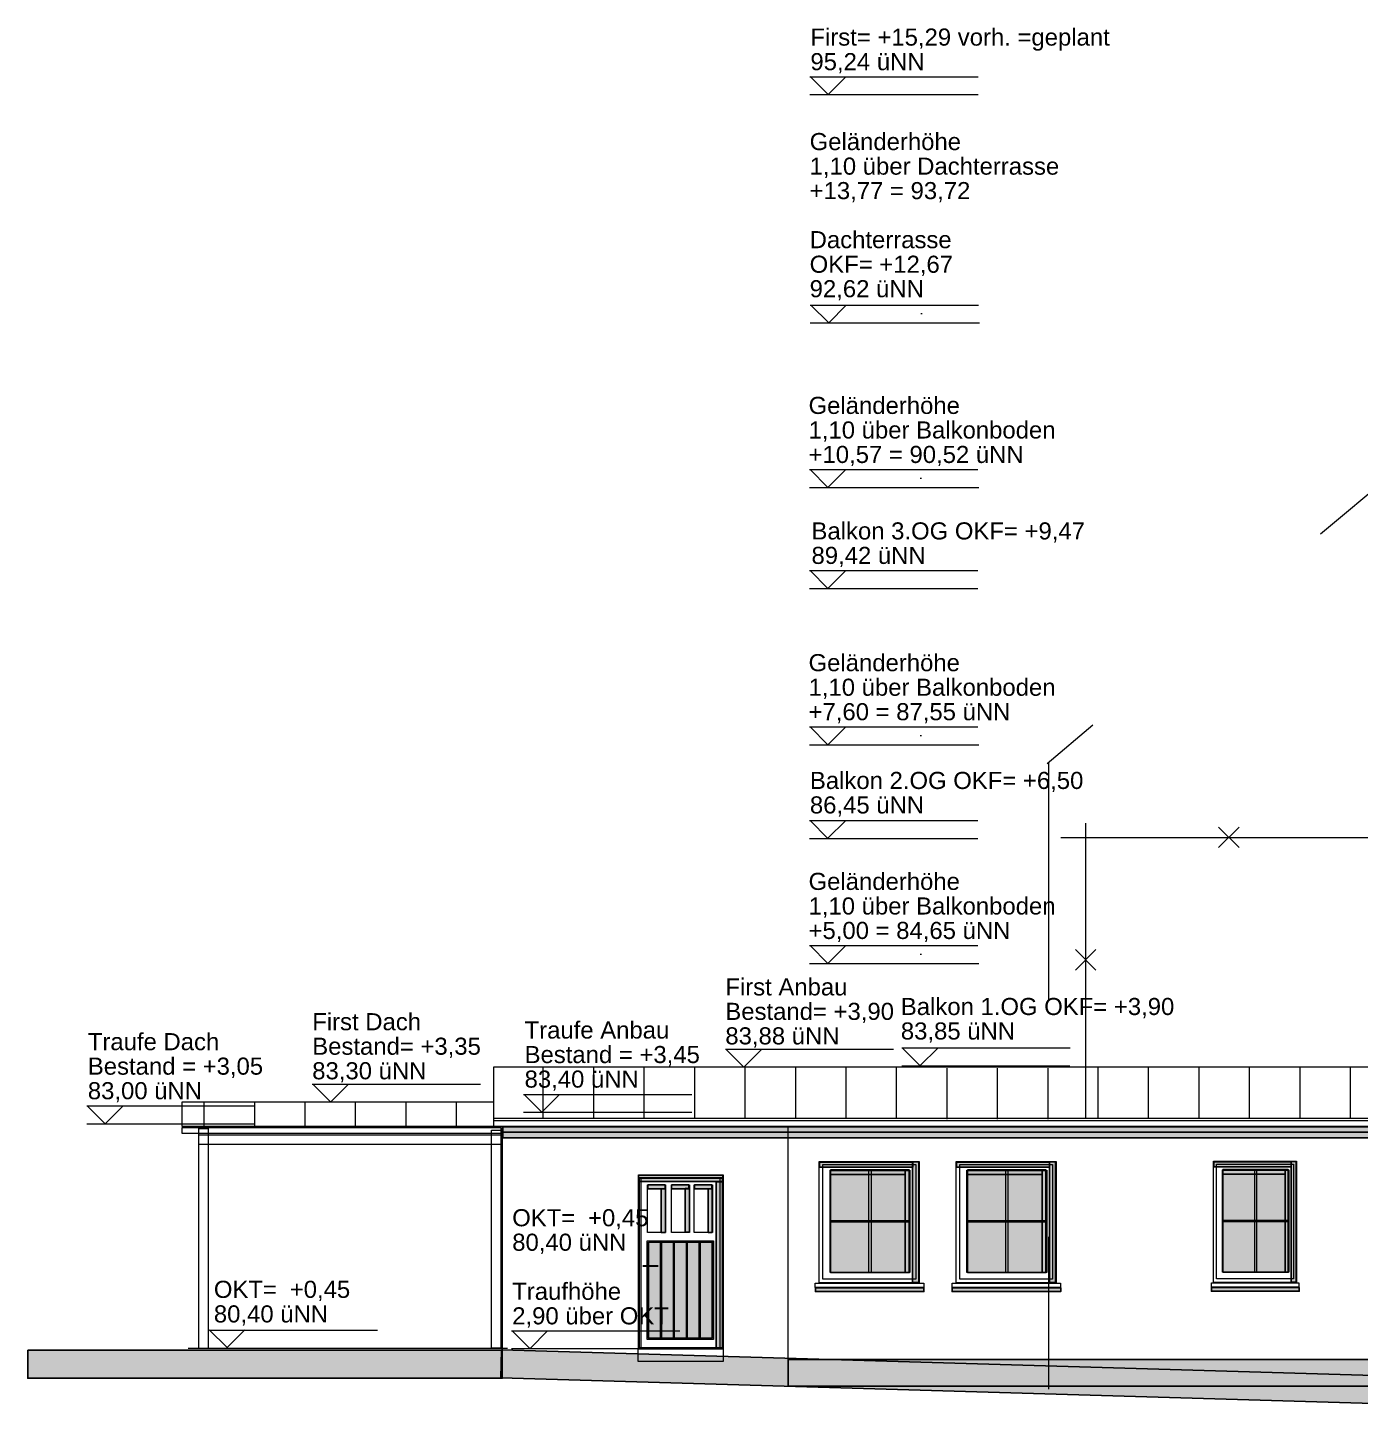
# Model space of a CAD drawing. Header units: millimetres. Extents: x 8 to 41779, y 4087 to 28530.
# Drawn here: x 8 to 15847, y 8312 to 24748 of the extents above; entities that cross this region are included whole.
import ezdxf

# ---------------------------------------------------------------- set-up
doc = ezdxf.new("R2010")
doc.units = ezdxf.units.MM
doc.header["$LTSCALE"] = 50
doc.linetypes.add('PDF_56-4_56-4_0-0_0-0', pattern=[112.8, 56.4, -56.4, 0, 0])
doc.linetypes.add('PDF_70-6_70-6_0-0_0-0', pattern=[141.2, 70.6, -70.6, 0, 0])
for name, color, linetype in [('00_Wand_Bestand', 7, 'Continuous'), ('01_Daemmung_neu', 9, 'Continuous'), ('02_Grundstuecksgrenze', 8, 'Continuous'), ('05_Linien_stark', 7, 'Continuous'), ('06_Linien_fein', 3, 'Continuous'), ('10_Text', 7, 'Continuous')]:
    doc.layers.add(name, color=color, linetype=linetype)
doc.styles.add('PLAN', font='arial.ttf')

msp = doc.modelspace()

# ---------------------------------------------------------------- hatches: boundary and pattern name
at = {"layer": '00_Wand_Bestand', "transparency": 33554572}
msp.add_hatch(color=7, dxfattribs=at).paths.add_polyline_path([(9370, 9768), (10661, 9768), (10661, 9723), (9370, 9723)])
msp.add_hatch(color=7, dxfattribs=at).paths.add_polyline_path([(9370, 9768), (10661, 9768), (10661, 9723), (9370, 9723)])
at = {"layer": '01_Daemmung_neu'}
msp.add_hatch(color=7, dxfattribs=at).paths.add_polyline_path([(9045, 8915), (18721, 8915), (18721, 8599), (9045, 8599)])
at = {"layer": '02_Grundstuecksgrenze', "transparency": 33554541}
msp.add_hatch(color=7, dxfattribs=at).paths.add_polyline_path([(5655, 11683), (18711, 11683), (18711, 11617), (5655, 11617)])
at = {"layer": '02_Grundstuecksgrenze'}
for points in [[(5657, 11685), (18713, 11685), (18713, 11551), (5657, 11551)], [(7268, 11106), (8271, 11106), (8271, 11031), (7268, 11031)], [(8192, 11030), (8272, 11030), (8272, 9049), (8192, 9049)], [(7377, 10992), (7583, 10992), (7583, 10947), (7377, 10947)], [(7539, 10947), (7588, 10947), (7588, 10428), (7539, 10428)], [(7662, 10992), (7868, 10992), (7868, 10947), (7662, 10947)], [(7824, 10948), (7873, 10948), (7873, 10429), (7824, 10429)], [(7934, 10991), (8140, 10991), (8140, 10946), (7934, 10946)], [(8096, 10947), (8145, 10947), (8145, 10428), (8096, 10428)], [(7386, 10312), (7530, 10312), (7530, 9171), (7386, 9171)], [(7541, 10312), (7685, 10312), (7685, 9170), (7541, 9170)], [(7693, 10312), (7837, 10312), (7837, 9170), (7693, 9170)], [(7846, 10312), (7990, 10312), (7990, 9170), (7846, 9170)], [(8000, 10313), (8144, 10313), (8144, 9171), (8000, 9171)], [(8, 9027), (5648, 9027), (5648, 8694), (8, 8694)], [(5641, 9030), (18842, 8645), (18833, 8312), (5631, 8697)]]:
    msp.add_hatch(color=7, dxfattribs=at).paths.add_polyline_path(points)
at = {"layer": '02_Grundstuecksgrenze', "transparency": 33554572}
for points in [[(9421, 11264), (10527, 11264), (10527, 11201), (9421, 11201)], [(9421, 11264), (10527, 11264), (10527, 11201), (9421, 11201)], [(10526, 11265), (10598, 11265), (10598, 9831), (10526, 9831)], [(10526, 11265), (10598, 11265), (10598, 9831), (10526, 9831)], [(11047, 11264), (12153, 11264), (12153, 11201), (11047, 11201)], [(12152, 11265), (12224, 11265), (12224, 9831), (12152, 9831)], [(14106, 11268), (15025, 11268), (15025, 11205), (14106, 11205)], [(15025, 11269), (15085, 11269), (15085, 9834), (15025, 9834)], [(9550, 11163), (10439, 11163), (10439, 11117), (9550, 11117)], [(9550, 11163), (10439, 11163), (10439, 11117), (9550, 11117)], [(10439, 11162), (10486, 11162), (10486, 9950), (10439, 9950)], [(10439, 11162), (10486, 11162), (10486, 9950), (10439, 9950)], [(11176, 11163), (12065, 11163), (12065, 11117), (11176, 11117)], [(12065, 11162), (12112, 11162), (12112, 9950), (12065, 9950)], [(14211, 11167), (14952, 11167), (14952, 11121), (14211, 11121)], [(14952, 11166), (14991, 11166), (14991, 9954), (14952, 9954)], [(10995, 9768), (12287, 9768), (12287, 9723), (10995, 9723)], [(14077, 9772), (15121, 9772), (15121, 9727), (14077, 9727)]]:
    msp.add_hatch(color=7, dxfattribs=at).paths.add_polyline_path(points)
at = {"layer": '02_Grundstuecksgrenze', "transparency": 33554590}
for points in [[(9551, 11169), (10485, 11169), (10485, 9952), (9551, 9952)], [(11177, 11169), (12111, 11169), (12111, 9952), (11177, 9952)], [(14212, 11173), (14990, 11173), (14990, 9956), (14212, 9956)]]:
    msp.add_hatch(color=7, dxfattribs=at).paths.add_polyline_path(points)

# ---------------------------------------------------------------- linework, layer by layer
at = {"layer": '00_Wand_Bestand'}
msp.add_lwpolyline([(9370, 9768), (10661, 9768), (10661, 9723), (9370, 9723)], close=True, dxfattribs=at)
msp.add_lwpolyline([(9370, 9768), (10661, 9768), (10661, 9723), (9370, 9723)], close=True, dxfattribs=at)
at = {"layer": '01_Daemmung_neu'}
msp.add_lwpolyline([(9045, 8915), (18721, 8915), (18721, 8599), (9045, 8599)], close=True, dxfattribs=at)
at = {"layer": '02_Grundstuecksgrenze'}
for points in [[(5655, 11683), (18711, 11683), (18711, 11617), (5655, 11617)], [(5657, 11685), (18713, 11685), (18713, 11551), (5657, 11551)], [(9421, 11264), (10527, 11264), (10527, 11201), (9421, 11201)], [(9421, 11264), (10527, 11264), (10527, 11201), (9421, 11201)], [(10526, 11265), (10598, 11265), (10598, 9831), (10526, 9831)], [(10526, 11265), (10598, 11265), (10598, 9831), (10526, 9831)], [(11047, 11264), (12153, 11264), (12153, 11201), (11047, 11201)], [(12152, 11265), (12224, 11265), (12224, 9831), (12152, 9831)], [(14106, 11268), (15025, 11268), (15025, 11205), (14106, 11205)], [(15025, 11269), (15085, 11269), (15085, 9834), (15025, 9834)], [(7268, 11106), (8271, 11106), (8271, 11031), (7268, 11031)], [(8192, 11030), (8272, 11030), (8272, 9049), (8192, 9049)], [(9550, 11163), (10439, 11163), (10439, 11117), (9550, 11117)], [(9550, 11163), (10439, 11163), (10439, 11117), (9550, 11117)], [(9551, 11169), (10485, 11169), (10485, 9952), (9551, 9952)], [(10439, 11162), (10486, 11162), (10486, 9950), (10439, 9950)], [(10439, 11162), (10486, 11162), (10486, 9950), (10439, 9950)], [(11176, 11163), (12065, 11163), (12065, 11117), (11176, 11117)], [(11177, 11169), (12111, 11169), (12111, 9952), (11177, 9952)], [(12065, 11162), (12112, 11162), (12112, 9950), (12065, 9950)], [(14211, 11167), (14952, 11167), (14952, 11121), (14211, 11121)], [(14212, 11173), (14990, 11173), (14990, 9956), (14212, 9956)], [(14952, 11166), (14991, 11166), (14991, 9954), (14952, 9954)], [(7377, 10992), (7583, 10992), (7583, 10947), (7377, 10947)], [(7539, 10947), (7588, 10947), (7588, 10428), (7539, 10428)], [(7662, 10992), (7868, 10992), (7868, 10947), (7662, 10947)], [(7824, 10948), (7873, 10948), (7873, 10429), (7824, 10429)], [(7934, 10991), (8140, 10991), (8140, 10946), (7934, 10946)], [(8096, 10947), (8145, 10947), (8145, 10428), (8096, 10428)], [(7386, 10312), (7530, 10312), (7530, 9171), (7386, 9171)], [(7541, 10312), (7685, 10312), (7685, 9170), (7541, 9170)], [(7693, 10312), (7837, 10312), (7837, 9170), (7693, 9170)], [(7846, 10312), (7990, 10312), (7990, 9170), (7846, 9170)], [(8000, 10313), (8144, 10313), (8144, 9171), (8000, 9171)], [(10995, 9768), (12287, 9768), (12287, 9723), (10995, 9723)], [(14077, 9772), (15121, 9772), (15121, 9727), (14077, 9727)], [(8, 9027), (5648, 9027), (5648, 8694), (8, 8694)], [(5641, 9030), (18842, 8645), (18833, 8312), (5631, 8697)]]:
    msp.add_lwpolyline(points, close=True, dxfattribs=at)
at = {"layer": '05_Linien_stark', "lineweight": 15}
for p, q in [((9305, 24164), (11303, 24164)), ((9523, 23952), (9310, 24165)), ((9523, 23953), (9732, 24162)), ((9304, 23952), (11303, 23952)), ((9310, 21449), (11309, 21449)), ((9528, 21237), (9315, 21450)), ((9529, 21238), (9737, 21447)), ((9309, 21237), (11322, 21237)), ((10637, 21345), (10623, 21345)), ((10638, 21345), (10624, 21345)), ((10639, 21345), (10625, 21345)), ((9302, 19494), (11300, 19494)), ((9520, 19281), (9307, 19495)), ((9520, 19283), (9729, 19491)), ((9301, 19282), (11314, 19282)), ((10629, 19390), (10615, 19390)), ((10629, 19389), (10616, 19389)), ((10630, 19390), (10617, 19390)), ((9302, 18295), (11300, 18295)), ((9520, 18082), (9307, 18295)), ((9520, 18083), (9729, 18292)), ((9301, 18082), (11300, 18082)), ((9302, 16436), (11300, 16436)), ((9520, 16223), (9307, 16436)), ((9520, 16224), (9729, 16433)), ((10629, 16331), (10615, 16331)), ((10629, 16331), (10616, 16331)), ((10630, 16331), (10617, 16331)), ((9301, 16223), (11314, 16223)), ((9302, 15324), (11300, 15324)), ((9520, 15111), (9307, 15324)), ((9520, 15113), (9729, 15321)), ((9301, 15111), (11300, 15111)), ((9302, 13836), (11300, 13836)), ((9520, 13623), (9307, 13836)), ((9520, 13625), (9729, 13833)), ((10629, 13731), (10615, 13731)), ((10629, 13731), (10616, 13731)), ((10630, 13731), (10617, 13731)), ((9301, 13623), (11314, 13623)), ((8302, 12604), (10300, 12604)), ((8520, 12391), (8307, 12605)), ((8520, 12393), (8729, 12601)), ((10398, 12622), (12397, 12622)), ((10617, 12409), (10403, 12622)), ((10617, 12410), (10825, 12619)), ((8301, 12394), (10300, 12394)), ((10398, 12409), (12396, 12409)), ((3391, 12190), (5390, 12190)), ((3610, 11977), (3396, 12191)), ((3610, 11979), (3818, 12187)), ((5902, 12068), (7900, 12068)), ((6120, 11855), (5907, 12068)), ((6120, 11857), (6329, 12065)), ((711, 11930), (2709, 11930)), ((929, 11717), (715, 11931)), ((929, 11719), (1137, 11927)), ((3391, 11980), (5389, 11980)), ((5901, 11855), (7900, 11855)), ((710, 11718), (2709, 11718)), ((2380, 9058), (2166, 9271)), ((2168, 9266), (4167, 9266)), ((2380, 9060), (2588, 9268)), ((5760, 9259), (7759, 9259)), ((5978, 9046), (5765, 9259)), ((5979, 9048), (6187, 9256)), ((1917, 9051), (5710, 9051)), ((5760, 9046), (7758, 9046))]:
    msp.add_line(p, q, dxfattribs=at)
at = {"layer": '05_Linien_stark', "lineweight": 30}
msp.add_line((7500, 10027), (7321, 10027), dxfattribs=at)
at = {"layer": '05_Linien_stark', "lineweight": 20}
for points in [[(5547, 12395), (18839, 12395), (18839, 11782), (5547, 11782)], [(1845, 11981), (5546, 11981), (5546, 11686), (1845, 11686)], [(1844, 11673), (5631, 11673), (5631, 11603), (1844, 11603)], [(5547, 11759), (18836, 11759), (18836, 11686), (5547, 11686)], [(2042, 11586), (5631, 11586), (5631, 11474), (2042, 11474)], [(2043, 11663), (2152, 11663), (2152, 9049), (2043, 9049)], [(5522, 11641), (5631, 11641), (5631, 9051), (5522, 9051)], [(9416, 11270), (10605, 11270), (10605, 9826), (9416, 9826)], [(9416, 11270), (10605, 11270), (10605, 9826), (9416, 9826)], [(9460, 11233), (10563, 11233), (10563, 9873), (9460, 9873)], [(9460, 11233), (10563, 11233), (10563, 9873), (9460, 9873)], [(11042, 11270), (12231, 11270), (12231, 9826), (11042, 9826)], [(11086, 11233), (12189, 11233), (12189, 9873), (11086, 9873)], [(14100, 11274), (15089, 11274), (15089, 9830), (14100, 9830)], [(14137, 11237), (15054, 11237), (15054, 9877), (14137, 9877)], [(7266, 11111), (8275, 11111), (8275, 9047), (7266, 9047)], [(7301, 11077), (8235, 11077), (8235, 9046), (7301, 9046)], [(9546, 11168), (10494, 11168), (10494, 9949), (9546, 9949)], [(9546, 11168), (10494, 11168), (10494, 9949), (9546, 9949)], [(10007, 11168), (10033, 11168), (10033, 9949), (10007, 9949)], [(10007, 11168), (10033, 11168), (10033, 9949), (10007, 9949)], [(11172, 11168), (12120, 11168), (12120, 9949), (11172, 9949)], [(11633, 11168), (11659, 11168), (11659, 9949), (11633, 9949)], [(14209, 11172), (14997, 11172), (14997, 9953), (14209, 9953)], [(14593, 11172), (14613, 11172), (14613, 9953), (14593, 9953)], [(7374, 10992), (7589, 10992), (7589, 10426), (7374, 10426)], [(7659, 10992), (7874, 10992), (7874, 10426), (7659, 10426)], [(7931, 10991), (8146, 10991), (8146, 10425), (7931, 10425)], [(9546, 10569), (10494, 10569), (10494, 10549), (9546, 10549)], [(9546, 10569), (10494, 10569), (10494, 10549), (9546, 10549)], [(11172, 10569), (12120, 10569), (12120, 10549), (11172, 10549)], [(14209, 10572), (14997, 10572), (14997, 10553), (14209, 10553)], [(7372, 10326), (8160, 10326), (8160, 9155), (7372, 9155)], [(9369, 9824), (10658, 9824), (10658, 9773), (9369, 9773)], [(9369, 9824), (10658, 9824), (10658, 9773), (9369, 9773)], [(10995, 9824), (12284, 9824), (12284, 9773), (10995, 9773)], [(14078, 9828), (15118, 9828), (15118, 9777), (14078, 9777)]]:
    msp.add_lwpolyline(points, close=True, dxfattribs=at)
at = {"layer": '05_Linien_stark', "lineweight": 30}
msp.add_lwpolyline([(7277, 11077), (8265, 11077), (8265, 9050), (7277, 9050)], close=True, dxfattribs=at)
at = {"layer": '05_Linien_stark', "lineweight": 18}
msp.add_lwpolyline([(7265, 9045), (8275, 9045), (8275, 8891), (7265, 8891)], close=True, dxfattribs=at)
at = {"layer": '06_Linien_fein', "linetype": 'PDF_70-6_70-6_0-0_0-0', "lineweight": 9}
msp.add_line((18077, 20994), (12123, 15998), dxfattribs=at)
at = {"layer": '06_Linien_fein', "linetype": 'PDF_56-4_56-4_0-0_0-0', "lineweight": 9}
msp.add_line((12139, 16015), (12139, 8562), dxfattribs=at)
at = {"layer": '06_Linien_fein', "lineweight": 9}
for p, q in [((12583, 11778), (12583, 15293)), ((14405, 15001), (14161, 15245)), ((14405, 15245), (14161, 15001)), ((18815, 15119), (12287, 15119)), ((12705, 13546), (12461, 13790)), ((12705, 13790), (12461, 13546)), ((6136, 11794), (6136, 12398)), ((6136, 11794), (6136, 12398)), ((6736, 11794), (6736, 12398)), ((6736, 11794), (6736, 12398)), ((7336, 11794), (7336, 12398)), ((7336, 11794), (7336, 12398)), ((7936, 11794), (7936, 12398)), ((7936, 11794), (7936, 12398)), ((8536, 11794), (8536, 12398)), ((8536, 11794), (8536, 12398)), ((9136, 11794), (9136, 12398)), ((9136, 11794), (9136, 12398)), ((9736, 11794), (9736, 12398)), ((9736, 11794), (9736, 12398)), ((10336, 11794), (10336, 12398)), ((10336, 11794), (10336, 12398)), ((10935, 11775), (10935, 12379)), ((11535, 11775), (11535, 12379)), ((12135, 11775), (12135, 12379)), ((12731, 11793), (12731, 12391)), ((13331, 11785), (13331, 12393)), ((13931, 11782), (13931, 12396)), ((14531, 11791), (14531, 12391)), ((15131, 11781), (15131, 12391)), ((15731, 11781), (15731, 12392)), ((2106, 11686), (2106, 11977)), ((2706, 11686), (2706, 11977)), ((3306, 11686), (3306, 11977)), ((3906, 11686), (3906, 11977)), ((4506, 11686), (4506, 11977)), ((5106, 11686), (5106, 11977)), ((5652, 9016), (5652, 11691)), ((5652, 10002), (5652, 11684)), ((5652, 8791), (5652, 9139))]:
    msp.add_line(p, q, dxfattribs=at)
at = {"layer": '06_Linien_fein', "lineweight": 5}
msp.add_line((9046, 8765), (9046, 11683), dxfattribs=at)
msp.add_line((9046, 8765), (9046, 11683), dxfattribs=at)

# ---------------------------------------------------------------- texts
at = {"layer": '10_Text', "style": 'PLAN'}
for s, p in [('First= +15,29 vorh. =geplant', (9311, 24534)), ('95,24 üNN', (9311, 24242)), ('Geländerhöhe', (9302, 23292)), ('1,10 über Dachterrasse', (9302, 23000)), ('+13,77 = 93,72', (9302, 22709)), ('Dachterrasse', (9302, 22126)), ('OKF= +12,67', (9302, 21834)), ('92,62 üNN', (9302, 21543)), ('Geländerhöhe', (9289, 20156)), ('1,10 über Balkonboden', (9289, 19864)), ('+10,57 = 90,52 üNN', (9289, 19573)), ('Balkon 3.OG OKF= +9,47', (9324, 18664)), ('89,42 üNN', (9324, 18373)), ('Geländerhöhe', (9289, 17098)), ('1,10 über Balkonboden', (9289, 16806)), ('+7,60 = 87,55 üNN', (9289, 16515)), ('Balkon 2.OG OKF= +6,50', (9305, 15698)), ('86,45 üNN', (9305, 15407)), ('Geländerhöhe', (9289, 14498)), ('1,10 über Balkonboden', (9289, 14206)), ('+5,00 = 84,65 üNN', (9289, 13915)), ('First Anbau', (8300, 13244)), ('Bestand= +3,90', (8300, 12953)), ('Balkon 1.OG OKF= +3,90', (10386, 13011)), ('First Dach', (3390, 12830)), ('Traufe Anbau', (5914, 12731)), ('83,88 üNN', (8300, 12662)), ('83,85 üNN', (10386, 12720)), ('Traufe Dach', (723, 12593)), ('Bestand= +3,35', (3390, 12539)), ('Bestand = +3,05', (723, 12302)), ('Bestand = +3,45', (5914, 12440)), ('83,30 üNN', (3390, 12247)), ('83,40 üNN', (5914, 12148)), ('83,00 üNN', (723, 12010)), ('OKT=', (5767, 10500)), ('+0,45', (6668, 10500)), ('80,40 üNN', (5767, 10209)), ('OKT=', (2221, 9649)), ('+0,45', (3123, 9649)), ('Traufhöhe', (5767, 9626)), ('80,40 üNN', (2221, 9357)), ('2,90 über OKT', (5767, 9334))]:
    msp.add_text(s, height=203.2, dxfattribs=at).set_placement(p)

doc.saveas('drawing.dxf')
